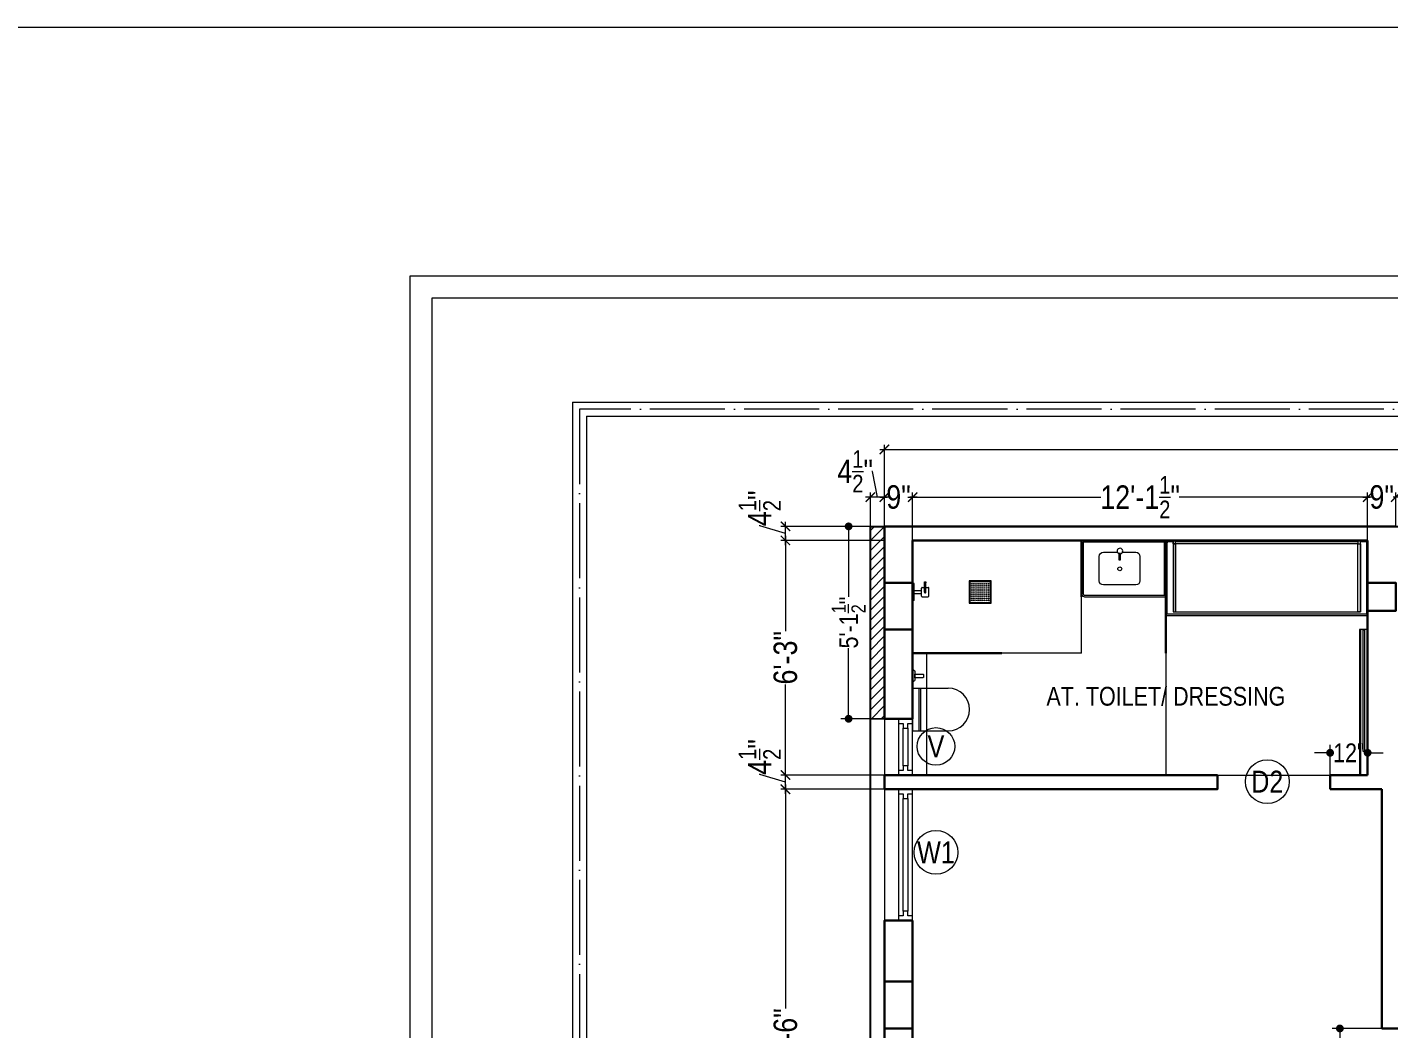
# Model space of a CAD drawing. Header units: millimetres. Extents: x 56222 to 3066687, y -650199 to -121287.
# Drawn here: x 152659.1 to 153094.4, y -173257.7 to -172937.5 of the extents above; entities that cross this region are included whole.
import ezdxf

# ---------------------------------------------------------------- set-up
doc = ezdxf.new("R2010")
doc.units = ezdxf.units.MM
doc.header["$MEASUREMENT"] = 0
doc.header["$PDMODE"] = 35
doc.linetypes.add('ACAD_ISO04W100', pattern=[30, 24, -3, 0, -3])
doc.layers.get('Defpoints').update_dxf_attribs({"color": 220})
for name, color, linetype, lineweight in [('COLUMN', 1, 'Continuous', 30), ('ELEVATION', 250, 'Continuous', 9), ('FIRST FLOOR', 7, 'Continuous', 9), ('FIRST FLOOR ( DIM )', 250, 'Continuous', 9), ('FIRST FLOOR ( DW_RAIL )', 7, 'Continuous', 9), ('FIRST FLOOR ( TEXT )', 7, 'Continuous', 9), ('FIRST FLOOR_( PLine )_', 251, 'Continuous', 30), ('FURNITURE', 32, 'Continuous', 9), ('GROUND FLOOR', 7, 'Continuous', 9), ('GROUND FLOOR  ( DIM )', 7, 'Continuous', 9), ('SECTION', 7, 'Continuous', 9), ('X_SHEET', 7, 'Continuous', 9)]:
    doc.layers.add(name, color=color, linetype=linetype, lineweight=lineweight)
doc.layers.add('XX~SLAB ( PLINE )', color=251, linetype='Continuous', plot=False)
doc.styles.add('Cn BT~6', font='swissc.ttf', dxfattribs={"height": 6})
doc.styles.add('Cn_BT_7', font='swissc.ttf', dxfattribs={"height": 7})
doc.styles.add('Cn_BT_7½', font='swissc.ttf', dxfattribs={"height": 7.5})
doc.styles.add('KATHA', font='swissc.ttf')
doc.dimstyles.new('Cn BT~6', dxfattribs={"dimtxt": 0.18, "dimasz": 2.5, "dimexe": 2.5, "dimexo": 0, "dimgap": 0.09, "dimtad": 0, "dimdec": 3, "dimzin": 3, "dimdsep": 46, "dimlunit": 4, "dimtxsty": 'Cn BT~6', "dimblk": 'DOT', "dimcen": 0.09, "dimdle": 2, "dimclrd": 250, "dimclre": 250, "dimclrt": 5, "dimadec": 0, "dimazin": 0, "dimtfac": 0.75, "dimtdec": 3, "dimtofl": 0, "dimtmove": 0, "dimatfit": 3, "dimfxl": 1, "dimtolj": 1, "dimtzin": 0, "dimlwd": 15, "dimlwe": 15, "dimarcsym": 0})
doc.dimstyles.new('Cn_BT_7½', dxfattribs={"dimtxt": 9, "dimasz": 3, "dimexe": 1.5, "dimexo": 0, "dimgap": 0.09, "dimtad": 0, "dimdec": 3, "dimzin": 3, "dimdsep": 46, "dimlunit": 4, "dimtxsty": 'Cn_BT_7½', "dimblk": 'ARCHTICK', "dimcen": 0.09, "dimdle": 1.5, "dimclrd": 251, "dimclre": 251, "dimclrt": 14, "dimadec": 0, "dimazin": 0, "dimtfac": 0.75, "dimtdec": 3, "dimtofl": 0, "dimtmove": 0, "dimatfit": 3, "dimfxl": 0, "dimtolj": 1, "dimtzin": 0, "dimlwd": 15, "dimlwe": 15, "dimarcsym": 0})

# ---------------------------------------------------------------- blocks, each defined once
blk = doc.blocks.new('_ArchTick')
at = {"color": 0, "linetype": 'ByBlock', "const_width": 0.15}
blk.add_lwpolyline([(-0.5, -0.5), (0.5, 0.5)], dxfattribs=at)
blk = doc.blocks.new('*D107')
at = {"layer": 'Defpoints', "color": 0, "lineweight": 0, "transparency": 16777216}
for p in [(152933.16, -173072.5), (152933.16, -173097.11), (153333.66, -173097.11)]:
    blk.add_point(p, dxfattribs=at)
at = {"layer": 'FIRST FLOOR ( DIM )', "color": 251, "lineweight": 15, "transparency": 16777216}
for p, q in [((152933.16, -173097.11), (152933.16, -173071)), ((153333.66, -173097.11), (153333.66, -173071)), ((152931.66, -173072.5), (153118.45, -173072.5)), ((153335.16, -173072.5), (153143.87, -173072.5))]:
    blk.add_line(p, q, dxfattribs=at)
at = {"layer": 'FIRST FLOOR ( DIM )', "color": 251, "lineweight": 15, "transparency": 16777216, "xscale": 3, "yscale": 3, "zscale": 3, "rotation": 180}
blk.add_blockref('_ArchTick', (152933.16, -173072.5), dxfattribs=at)
at = {"layer": 'FIRST FLOOR ( DIM )', "color": 251, "lineweight": 15, "transparency": 16777216, "xscale": 3, "yscale": 3, "zscale": 3}
blk.add_blockref('_ArchTick', (153333.66, -173072.5), dxfattribs=at)
at = {"layer": 'FIRST FLOOR ( DIM )', "color": 14, "transparency": 16777216, "insert": (153131.16, -173072.5), "char_height": 7.5, "attachment_point": 5, "style": 'Cn_BT_7½'}
blk.add_mtext('\\A1;33\'-4{\\H0.75x;\\S1/2;}"', dxfattribs=at)
blk = doc.blocks.new('*D97')
at = {"layer": 'Defpoints', "color": 0, "lineweight": 0, "transparency": 16777216}
for p in [(152942.16, -173181.11), (152901.52, -173343.11), (152933.16, -173343.11)]:
    blk.add_point(p, dxfattribs=at)
at = {"layer": 'FIRST FLOOR ( DIM )', "color": 251, "lineweight": 15, "transparency": 16777216}
for p, q in [((152901.52, -173179.61), (152901.52, -173251.24)), ((152942.16, -173181.11), (152900.02, -173181.11)), ((152901.52, -173344.61), (152901.52, -173272.97)), ((152933.16, -173343.11), (152900.02, -173343.11))]:
    blk.add_line(p, q, dxfattribs=at)
at = {"layer": 'FIRST FLOOR ( DIM )', "color": 251, "lineweight": 15, "transparency": 16777216, "xscale": 3, "yscale": 3, "zscale": 3}
for p, rotation in [((152901.52, -173181.11), 90), ((152901.52, -173343.11), 270)]:
    blk.add_blockref('_ArchTick', p, dxfattribs=dict(at, rotation=rotation))
at = {"layer": 'FIRST FLOOR ( DIM )', "color": 14, "transparency": 16777216, "insert": (152901.52, -173262.11), "char_height": 7.5, "attachment_point": 5, "rotation": 90, "style": 'Cn_BT_7½'}
blk.add_mtext('\\A1;13\'-6"', dxfattribs=at)
blk = doc.blocks.new('A$C744D1EC1')
at = {"layer": 'FURNITURE'}
for p, q in [((-2.26, -0.39), (-2.26, 0)), ((-2.26, -0.39), (-2.26, 0)), ((0, -0.39), (0, 0)), ((0, -0.39), (0, 0)), ((2.26, -0.39), (2.26, 0)), ((2.26, -0.39), (2.26, 0)), ((-2.26, -0.39), (2.26, -0.39)), ((-2.26, -0.39), (2.26, -0.39)), ((-1.26, -2.56), (-1.26, -4.14)), ((-1.06, -2.36), (1.06, -2.36)), ((-0.39, -0.39), (-0.39, -2.36)), ((0, -3.15), (2.56, -3.15)), ((0, -3.55), (2.56, -3.55)), ((0.39, -0.39), (0.39, -2.36)), ((1.26, -2.56), (1.26, -3.15)), ((1.26, -3.55), (1.26, -4.14)), ((-1.06, -4.33), (1.06, -4.33))]:
    blk.add_line(p, q, dxfattribs=at)
for points in [[(-2.96, -15.14), (-2.96, -20.86, 0.414214), (-2.86, -20.96), (2.86, -20.96, 0.414214), (2.96, -20.86), (2.96, -15.14, 0.414214), (2.86, -15.04), (-2.86, -15.04, 0.414214)], [(-2.76, -15.34), (-2.76, -20.66, 0.414214), (-2.66, -20.76), (2.66, -20.76, 0.414214), (2.76, -20.66), (2.76, -15.34, 0.414214), (2.66, -15.24), (-2.66, -15.24, 0.414214)]]:
    blk.add_lwpolyline(points, format="xyb", close=True, dxfattribs=at)
for centre, radius in [((2.56, -3.35), 0.197), ((-2.21, -15.79), 0.0985), ((-2.21, -16.34), 0.0985), ((-2.21, -16.9), 0.0985), ((-2.21, -17.45), 0.0985), ((-2.21, -18), 0.0985), ((-1.66, -15.79), 0.0985), ((-1.66, -16.34), 0.0985), ((-1.66, -16.9), 0.0985), ((-1.66, -17.45), 0.0985), ((-1.66, -18), 0.0985), ((-1.1, -15.79), 0.0985), ((-1.1, -16.34), 0.0985), ((-1.1, -16.9), 0.0985), ((-1.1, -17.45), 0.0985), ((-1.1, -18), 0.0985), ((-0.55, -15.79), 0.0985), ((-0.55, -16.34), 0.0985), ((-0.55, -16.9), 0.0985), ((-0.55, -17.45), 0.0985), ((-0.55, -18), 0.0985), ((0, -15.79), 0.0985), ((0, -16.34), 0.0985), ((0, -16.9), 0.0985), ((0, -17.45), 0.0985), ((0, -18), 0.0985), ((0.55, -15.79), 0.0985), ((0.55, -16.34), 0.0985), ((0.55, -16.9), 0.0985), ((0.55, -17.45), 0.0985), ((0.55, -18), 0.0985), ((1.1, -15.79), 0.0985), ((1.1, -16.34), 0.0985), ((1.1, -16.9), 0.0985), ((1.1, -17.45), 0.0985), ((1.1, -18), 0.0985), ((1.66, -15.79), 0.0985), ((1.66, -16.34), 0.0985), ((1.66, -16.9), 0.0985), ((1.66, -17.45), 0.0985), ((1.66, -18), 0.0985), ((2.21, -15.79), 0.0985), ((2.21, -16.34), 0.0985), ((2.21, -16.9), 0.0985), ((2.21, -17.45), 0.0985), ((2.21, -18), 0.0985), ((-2.21, -18.55), 0.0985), ((-2.21, -19.1), 0.0985), ((-2.21, -19.66), 0.0985), ((-2.21, -20.21), 0.0985), ((-1.66, -18.55), 0.0985), ((-1.66, -19.1), 0.0985), ((-1.66, -19.66), 0.0985), ((-1.66, -20.21), 0.0985), ((-1.1, -18.55), 0.0985), ((-1.1, -19.1), 0.0985), ((-1.1, -19.66), 0.0985), ((-1.1, -20.21), 0.0985), ((-0.55, -18.55), 0.0985), ((-0.55, -19.1), 0.0985), ((-0.55, -19.66), 0.0985), ((-0.55, -20.21), 0.0985), ((0, -18.55), 0.0985), ((0, -19.1), 0.0985), ((0, -19.66), 0.0985), ((0, -20.21), 0.0985), ((0.55, -18.55), 0.0985), ((0.55, -19.1), 0.0985), ((0.55, -19.66), 0.0985), ((0.55, -20.21), 0.0985), ((1.1, -18.55), 0.0985), ((1.1, -19.1), 0.0985), ((1.1, -19.66), 0.0985), ((1.1, -20.21), 0.0985), ((1.66, -18.55), 0.0985), ((1.66, -19.1), 0.0985), ((1.66, -19.66), 0.0985), ((1.66, -20.21), 0.0985), ((2.21, -18.55), 0.0985), ((2.21, -19.1), 0.0985), ((2.21, -19.66), 0.0985), ((2.21, -20.21), 0.0985)]:
    blk.add_circle(centre, radius, dxfattribs=at)
for centre, start, end in [((-1.06, -2.56), 90, 180), ((0, -3.35), 90, 270), ((1.06, -2.56), 0, 90), ((-1.06, -4.14), 180, 270), ((1.06, -4.14), 270, 0)]:
    blk.add_arc(centre, 0.197, start, end, dxfattribs=at)
blk = doc.blocks.new('_Dot')
at = {"color": 0, "linetype": 'ByBlock', "lineweight": -2}
blk.add_line((-0.5, 0), (-1, 0), dxfattribs=at)
at = {"color": 0, "linetype": 'ByBlock', "const_width": 0.5}
blk.add_lwpolyline([(-0.25, 0, 1), (0.25, 0, 1)], format="xyb", close=True, dxfattribs=at)
blk = doc.blocks.new('*D95')
at = {"layer": 'Defpoints', "color": 0, "lineweight": 0, "transparency": 16777216}
for p in [(153087.66, -173169.49), (153075.66, -173176.61), (153087.66, -173176.61)]:
    blk.add_point(p, dxfattribs=at)
at = {"layer": 'FIRST FLOOR ( DIM )', "color": 250, "lineweight": 15, "transparency": 16777216}
for p, q in [((153075.66, -173176.61), (153075.66, -173166.99)), ((153087.66, -173176.61), (153087.66, -173166.99)), ((153073.16, -173169.49), (153070.66, -173169.49)), ((153090.16, -173169.49), (153092.66, -173169.49))]:
    blk.add_line(p, q, dxfattribs=at)
at = {"layer": 'FIRST FLOOR ( DIM )', "color": 250, "lineweight": 15, "transparency": 16777216, "xscale": 2.5, "yscale": 2.5, "zscale": 2.5}
blk.add_blockref('_Dot', (153075.66, -173169.49), dxfattribs=at)
at = {"layer": 'FIRST FLOOR ( DIM )', "color": 250, "lineweight": 15, "transparency": 16777216, "xscale": 2.5, "yscale": 2.5, "zscale": 2.5, "rotation": 180}
blk.add_blockref('_Dot', (153087.66, -173169.49), dxfattribs=at)
at = {"layer": 'FIRST FLOOR ( DIM )', "color": 5, "transparency": 16777216, "insert": (153081.66, -173169.49), "char_height": 6, "attachment_point": 5, "style": 'Cn BT~6'}
blk.add_mtext('\\A1;12"', dxfattribs=at)
blk = doc.blocks.new('dfg')
at = {"layer": 'FURNITURE'}
for p, q in [((295086.03, -103322.89), (295099.32, -103322.89)), ((295086.03, -103322.89), (295086.03, -103338.95)), ((295088.5, -103338.95), (295088.5, -103322.89)), ((295089.07, -103338.95), (295089.07, -103322.89)), ((295086.03, -103338.95), (295099.32, -103338.95))]:
    blk.add_line(p, q, dxfattribs=at)
for points in [[(295086.89, -103316.98), (295086.89, -103319.57, -0.455818), (295086.08, -103320.57), (295086.03, -103320.57), (295086.03, -103315.98), (295086.08, -103315.98, -0.455818)], [(295090.07, -103317.91), (295090.07, -103318.8, -0.414214), (295089.82, -103319.05), (295086.89, -103319.05), (295086.89, -103317.66), (295089.82, -103317.66, -0.414214)]]:
    blk.add_lwpolyline(points, format="xyb", close=True, dxfattribs=at)
blk.add_arc((295099.32, -103330.92), 8.03, 270, 90, dxfattribs=at)
blk = doc.blocks.new('*D91')
at = {"layer": 'Defpoints', "color": 0, "lineweight": 0, "transparency": 16777216}
for p in [(152901.52, -173176.61), (152933.16, -173176.61), (152942.16, -173181.11)]:
    blk.add_point(p, dxfattribs=at)
at = {"layer": 'FIRST FLOOR ( DIM )', "color": 251, "lineweight": 15, "transparency": 16777216}
for p, q in [((152901.52, -173182.61), (152901.52, -173175.11)), ((152893.28, -173176.38), (152893.28, -173176.2)), ((152901.52, -173178.86), (152893.28, -173176.38)), ((152933.16, -173176.61), (152900.02, -173176.61)), ((152942.16, -173181.11), (152900.02, -173181.11))]:
    blk.add_line(p, q, dxfattribs=at)
at = {"layer": 'FIRST FLOOR ( DIM )', "color": 251, "lineweight": 15, "transparency": 16777216, "xscale": 3, "yscale": 3, "zscale": 3}
for p, rotation in [((152901.52, -173176.61), 90), ((152901.52, -173181.11), 270)]:
    blk.add_blockref('_ArchTick', p, dxfattribs=dict(at, rotation=rotation))
at = {"layer": 'FIRST FLOOR ( DIM )', "color": 14, "transparency": 16777216, "insert": (152893.28, -173170.83), "char_height": 7.5, "attachment_point": 5, "rotation": 90, "style": 'Cn_BT_7½'}
blk.add_mtext('\\A1;4{\\H0.75x;\\S1/2;}"', dxfattribs=at)
blk = doc.blocks.new('*D90')
at = {"layer": 'Defpoints', "color": 0, "lineweight": 0, "transparency": 16777216}
for p in [(152901.52, -173101.61), (152933.16, -173101.61), (152933.16, -173176.61)]:
    blk.add_point(p, dxfattribs=at)
at = {"layer": 'FIRST FLOOR ( DIM )', "color": 251, "lineweight": 15, "transparency": 16777216}
for p, q in [((152933.16, -173101.61), (152900.02, -173101.61)), ((152901.52, -173100.11), (152901.52, -173130.59)), ((152901.52, -173178.11), (152901.52, -173147.62)), ((152933.16, -173176.61), (152900.02, -173176.61))]:
    blk.add_line(p, q, dxfattribs=at)
at = {"layer": 'FIRST FLOOR ( DIM )', "color": 251, "lineweight": 15, "transparency": 16777216, "xscale": 3, "yscale": 3, "zscale": 3}
for p, rotation in [((152901.52, -173101.61), 90), ((152901.52, -173176.61), 270)]:
    blk.add_blockref('_ArchTick', p, dxfattribs=dict(at, rotation=rotation))
at = {"layer": 'FIRST FLOOR ( DIM )', "color": 14, "transparency": 16777216, "insert": (152901.52, -173139.11), "char_height": 7.5, "attachment_point": 5, "rotation": 90, "style": 'Cn_BT_7½'}
blk.add_mtext('\\A1;6\'-3"', dxfattribs=at)
blk = doc.blocks.new('*D89')
at = {"layer": 'Defpoints', "color": 0, "lineweight": 0, "transparency": 16777216}
for p in [(152901.52, -173097.11), (152933.16, -173097.11), (152933.16, -173101.61)]:
    blk.add_point(p, dxfattribs=at)
at = {"layer": 'FIRST FLOOR ( DIM )', "color": 251, "lineweight": 15, "transparency": 16777216}
for p, q in [((152893.28, -173096.88), (152893.28, -173096.7)), ((152901.52, -173099.36), (152893.28, -173096.88)), ((152933.16, -173097.11), (152900.02, -173097.11)), ((152901.52, -173103.11), (152901.52, -173095.61)), ((152933.16, -173101.61), (152900.02, -173101.61))]:
    blk.add_line(p, q, dxfattribs=at)
at = {"layer": 'FIRST FLOOR ( DIM )', "color": 251, "lineweight": 15, "transparency": 16777216, "xscale": 3, "yscale": 3, "zscale": 3}
for p, rotation in [((152901.52, -173097.11), 90), ((152901.52, -173101.61), 270)]:
    blk.add_blockref('_ArchTick', p, dxfattribs=dict(at, rotation=rotation))
at = {"layer": 'FIRST FLOOR ( DIM )', "color": 14, "transparency": 16777216, "insert": (152893.28, -173091.33), "char_height": 7.5, "attachment_point": 5, "rotation": 90, "style": 'Cn_BT_7½'}
blk.add_mtext('\\A1;4{\\H0.75x;\\S1/2;}"', dxfattribs=at)
blk = doc.blocks.new('*D88')
at = {"layer": 'Defpoints', "color": 0, "lineweight": 0, "transparency": 16777216}
for p in [(152921.71, -173097.11), (152928.66, -173097.11), (152928.66, -173158.61)]:
    blk.add_point(p, dxfattribs=at)
at = {"layer": 'FIRST FLOOR ( DIM )', "color": 250, "lineweight": 15, "transparency": 16777216}
for p, q in [((152928.66, -173097.11), (152919.21, -173097.11)), ((152921.71, -173099.61), (152921.71, -173119.67)), ((152921.71, -173156.11), (152921.71, -173136.04)), ((152928.66, -173158.61), (152919.21, -173158.61))]:
    blk.add_line(p, q, dxfattribs=at)
at = {"layer": 'FIRST FLOOR ( DIM )', "color": 250, "lineweight": 15, "transparency": 16777216, "xscale": 2.5, "yscale": 2.5, "zscale": 2.5}
for p, rotation in [((152921.71, -173097.11), 90), ((152921.71, -173158.61), 270)]:
    blk.add_blockref('_Dot', p, dxfattribs=dict(at, rotation=rotation))
at = {"layer": 'FIRST FLOOR ( DIM )', "color": 5, "transparency": 16777216, "insert": (152921.71, -173127.86), "char_height": 6, "attachment_point": 5, "rotation": 90, "style": 'Cn BT~6'}
blk.add_mtext('\\A1;5\'-1{\\H0.75x;\\S1/2;}"', dxfattribs=at)
blk = doc.blocks.new('*D87')
at = {"layer": 'Defpoints', "color": 0, "lineweight": 0, "transparency": 16777216}
for p in [(152942.16, -173087.75), (152933.16, -173097.11), (152942.16, -173101.61)]:
    blk.add_point(p, dxfattribs=at)
at = {"layer": 'FIRST FLOOR ( DIM )', "color": 251, "lineweight": 15, "transparency": 16777216}
for p, q in [((152931.66, -173087.75), (152934.01, -173087.75)), ((152933.16, -173097.11), (152933.16, -173086.25)), ((152943.66, -173087.75), (152941.32, -173087.75)), ((152942.16, -173101.61), (152942.16, -173086.25))]:
    blk.add_line(p, q, dxfattribs=at)
at = {"layer": 'FIRST FLOOR ( DIM )', "color": 251, "lineweight": 15, "transparency": 16777216, "xscale": 3, "yscale": 3, "zscale": 3, "rotation": 180}
blk.add_blockref('_ArchTick', (152933.16, -173087.75), dxfattribs=at)
at = {"layer": 'FIRST FLOOR ( DIM )', "color": 251, "lineweight": 15, "transparency": 16777216, "xscale": 3, "yscale": 3, "zscale": 3}
blk.add_blockref('_ArchTick', (152942.16, -173087.75), dxfattribs=at)
at = {"layer": 'FIRST FLOOR ( DIM )', "color": 14, "transparency": 16777216, "insert": (152937.66, -173087.75), "char_height": 7.5, "attachment_point": 5, "style": 'Cn_BT_7½'}
blk.add_mtext('\\A1;9"', dxfattribs=at)
blk = doc.blocks.new('*D86')
at = {"layer": 'Defpoints', "color": 0, "lineweight": 0, "transparency": 16777216}
for p in [(153087.66, -173087.75), (152942.16, -173101.61), (153087.66, -173101.61)]:
    blk.add_point(p, dxfattribs=at)
at = {"layer": 'FIRST FLOOR ( DIM )', "color": 251, "lineweight": 15, "transparency": 16777216}
for p, q in [((152940.66, -173087.75), (153002.38, -173087.75)), ((152942.16, -173101.61), (152942.16, -173086.25)), ((153089.16, -173087.75), (153027.45, -173087.75)), ((153087.66, -173101.61), (153087.66, -173086.25))]:
    blk.add_line(p, q, dxfattribs=at)
at = {"layer": 'FIRST FLOOR ( DIM )', "color": 251, "lineweight": 15, "transparency": 16777216, "xscale": 3, "yscale": 3, "zscale": 3, "rotation": 180}
blk.add_blockref('_ArchTick', (152942.16, -173087.75), dxfattribs=at)
at = {"layer": 'FIRST FLOOR ( DIM )', "color": 251, "lineweight": 15, "transparency": 16777216, "xscale": 3, "yscale": 3, "zscale": 3}
blk.add_blockref('_ArchTick', (153087.66, -173087.75), dxfattribs=at)
at = {"layer": 'FIRST FLOOR ( DIM )', "color": 14, "transparency": 16777216, "insert": (153014.91, -173087.75), "char_height": 7.5, "attachment_point": 5, "style": 'Cn_BT_7½'}
blk.add_mtext('\\A1;12\'-1{\\H0.75x;\\S1/2;}"', dxfattribs=at)
blk = doc.blocks.new('*D85')
at = {"layer": 'Defpoints', "color": 0, "lineweight": 0, "transparency": 16777216}
for p in [(153096.66, -173087.75), (153096.66, -173097.11), (153087.66, -173101.61)]:
    blk.add_point(p, dxfattribs=at)
at = {"layer": 'FIRST FLOOR ( DIM )', "color": 251, "lineweight": 15, "transparency": 16777216}
for p, q in [((153086.16, -173087.75), (153088.51, -173087.75)), ((153087.66, -173101.61), (153087.66, -173086.25)), ((153098.16, -173087.75), (153095.82, -173087.75)), ((153096.66, -173097.11), (153096.66, -173086.25))]:
    blk.add_line(p, q, dxfattribs=at)
at = {"layer": 'FIRST FLOOR ( DIM )', "color": 251, "lineweight": 15, "transparency": 16777216, "xscale": 3, "yscale": 3, "zscale": 3, "rotation": 180}
blk.add_blockref('_ArchTick', (153087.66, -173087.75), dxfattribs=at)
at = {"layer": 'FIRST FLOOR ( DIM )', "color": 251, "lineweight": 15, "transparency": 16777216, "xscale": 3, "yscale": 3, "zscale": 3}
blk.add_blockref('_ArchTick', (153096.66, -173087.75), dxfattribs=at)
at = {"layer": 'FIRST FLOOR ( DIM )', "color": 14, "transparency": 16777216, "insert": (153092.16, -173087.75), "char_height": 7.5, "attachment_point": 5, "style": 'Cn_BT_7½'}
blk.add_mtext('\\A1;9"', dxfattribs=at)
blk = doc.blocks.new('*D80')
at = {"layer": 'Defpoints', "color": 0, "lineweight": 0, "transparency": 16777216}
for p in [(152928.66, -173087.75), (152928.66, -173097.11), (152933.16, -173097.11)]:
    blk.add_point(p, dxfattribs=at)
at = {"layer": 'FIRST FLOOR ( DIM )', "color": 251, "lineweight": 15, "transparency": 16777216}
for p, q in [((152929.35, -173079.51), (152929.17, -173079.51)), ((152930.91, -173087.75), (152929.35, -173079.51)), ((152934.66, -173087.75), (152927.16, -173087.75)), ((152928.66, -173097.11), (152928.66, -173086.25)), ((152933.16, -173097.11), (152933.16, -173086.25))]:
    blk.add_line(p, q, dxfattribs=at)
at = {"layer": 'FIRST FLOOR ( DIM )', "color": 251, "lineweight": 15, "transparency": 16777216, "xscale": 3, "yscale": 3, "zscale": 3, "rotation": 180}
blk.add_blockref('_ArchTick', (152928.66, -173087.75), dxfattribs=at)
at = {"layer": 'FIRST FLOOR ( DIM )', "color": 251, "lineweight": 15, "transparency": 16777216, "xscale": 3, "yscale": 3, "zscale": 3}
blk.add_blockref('_ArchTick', (152933.16, -173087.75), dxfattribs=at)
at = {"layer": 'FIRST FLOOR ( DIM )', "color": 14, "transparency": 16777216, "insert": (152923.8, -173079.51), "char_height": 7.5, "attachment_point": 5, "style": 'Cn_BT_7½'}
blk.add_mtext('\\A1;4{\\H0.75x;\\S1/2;}"', dxfattribs=at)
blk = doc.blocks.new('*D72')
at = {"layer": 'Defpoints', "color": 0, "lineweight": 0, "transparency": 16777216}
for p in [(153092.16, -173257.61), (153078.79, -173302.61), (153092.16, -173302.61)]:
    blk.add_point(p, dxfattribs=at)
at = {"layer": 'ELEVATION', "color": 250, "lineweight": 15, "transparency": 16777216}
for p, q in [((153092.16, -173257.61), (153076.29, -173257.61)), ((153078.79, -173260.11), (153078.79, -173273.25)), ((153078.79, -173300.11), (153078.79, -173286.96)), ((153092.16, -173302.61), (153076.29, -173302.61))]:
    blk.add_line(p, q, dxfattribs=at)
at = {"layer": 'ELEVATION', "color": 250, "lineweight": 15, "transparency": 16777216, "xscale": 2.5, "yscale": 2.5, "zscale": 2.5}
for p, rotation in [((153078.79, -173257.61), 90), ((153078.79, -173302.61), 270)]:
    blk.add_blockref('_Dot', p, dxfattribs=dict(at, rotation=rotation))
at = {"layer": 'ELEVATION', "color": 5, "transparency": 16777216, "insert": (153078.79, -173280.11), "char_height": 6, "attachment_point": 5, "rotation": 90, "style": 'Cn BT~6'}
blk.add_mtext('\\A1;3\'-9"', dxfattribs=at)

msp = doc.modelspace()

# ---------------------------------------------------------------- hatches: boundary and pattern name
at = {"layer": 'GROUND FLOOR  ( DIM )'}
h = msp.add_hatch(dxfattribs=at)
h.set_pattern_fill('ANSI31', color=256, scale=18, style=0)
h.set_pattern_definition([(45, (14665.3014, -5863.0558), (-1.590990258, 1.590990258), [])])
h.paths.add_polyline_path([(152928.6631, -173097.105), (152933.1631, -173097.105), (152933.1631, -173158.605), (152928.6631, -173158.605)])

# ---------------------------------------------------------------- linework, layer by layer
at = {"layer": 'COLUMN'}
for points in [[(152933.1631, -173115.105), (152942.1631, -173115.105), (152942.1631, -173130.105), (152933.1631, -173130.105)], [(153087.6631, -173115.105), (153096.6631, -173115.105), (153096.6631, -173124.105), (153087.6631, -173124.105)], [(152933.1631, -173242.605), (152942.1631, -173242.605), (152942.1631, -173257.605), (152933.1631, -173257.605)]]:
    msp.add_lwpolyline(points, close=True, dxfattribs=at)
at = {"layer": 'FIRST FLOOR'}
for p, q in [((152933.1631, -173097.105), (152933.1631, -173407.605)), ((152933.1631, -173097.105), (153333.6631, -173097.105)), ((152942.1631, -173176.605), (152942.1631, -173101.605)), ((152942.1631, -173101.605), (153087.6631, -173101.605)), ((153087.6631, -173176.605), (153087.6631, -173101.605)), ((152933.1631, -173158.605), (152942.1631, -173158.605)), ((152933.1631, -173176.605), (153087.6631, -173176.605)), ((153039.6631, -173181.105), (153039.6631, -173176.605)), ((153075.6631, -173181.105), (153075.6631, -173176.605)), ((152933.1631, -173181.105), (153039.6631, -173181.105)), ((152942.1631, -173343.105), (152942.1631, -173181.105)), ((153075.6631, -173181.105), (153092.1631, -173181.105)), ((153092.1631, -173181.105), (153092.1631, -173257.605)), ((152933.1631, -173223.105), (152942.1631, -173223.105)), ((153092.1631, -173257.605), (153192.6631, -173257.605))]:
    msp.add_line(p, q, dxfattribs=at)
at = {"layer": 'FIRST FLOOR', "ltscale": 0.7}
msp.add_lwpolyline([(153092.1631, -173407.605), (153092.1631, -173419.605), (152928.6631, -173419.605), (152928.6631, -173097.105), (152933.1631, -173097.105)], dxfattribs=at)
at = {"layer": 'FIRST FLOOR ( DIM )', "color": 5}
for centre, radius in [((152949.6347, -173167.4536), 6), ((153055.5689, -173178.7125), 7), ((152949.6347, -173201.3292), 7)]:
    msp.add_circle(centre, radius, dxfattribs=at)
at = {"layer": 'FIRST FLOOR ( DW_RAIL )'}
for points in [[(152937.6631, -173158.605), (152937.6631, -173160.105), (152939.1631, -173160.105), (152939.1631, -173161.605), (152940.6631, -173161.605), (152940.6631, -173173.605), (152939.1631, -173173.605), (152939.1631, -173175.105), (152937.6631, -173175.105), (152937.6631, -173176.605), (152942.1631, -173176.605), (152942.1631, -173175.105), (152940.6631, -173175.105), (152940.6631, -173173.605), (152939.1631, -173173.605), (152939.1631, -173161.605), (152940.6631, -173161.605), (152940.6631, -173160.105), (152942.1631, -173160.105), (152942.1631, -173158.605), (152937.6631, -173158.605), (152937.6631, -173176.605), (152942.1631, -173176.605), (152942.1631, -173158.605)], [(152937.6631, -173181.105), (152937.6631, -173182.605), (152939.1631, -173182.605), (152939.1631, -173184.105), (152940.6631, -173184.105), (152940.6631, -173220.105), (152939.1631, -173220.105), (152939.1631, -173221.605), (152937.6631, -173221.605), (152937.6631, -173223.105), (152942.1631, -173223.105), (152942.1631, -173221.605), (152940.6631, -173221.605), (152940.6631, -173220.105), (152939.1631, -173220.105), (152939.1631, -173184.105), (152940.6631, -173184.105), (152940.6631, -173182.605), (152942.1631, -173182.605), (152942.1631, -173181.105), (152937.6631, -173181.105), (152937.6631, -173223.105), (152942.1631, -173223.105), (152942.1631, -173181.105)]]:
    msp.add_lwpolyline(points, close=True, dxfattribs=at)
at = {"layer": 'FIRST FLOOR_( PLine )_'}
for p, q in [((153096.6631, -173097.105), (152933.1631, -173097.105)), ((152933.1631, -173097.105), (152933.1631, -173158.605)), ((152942.1631, -173101.605), (153087.6631, -173101.605)), ((152942.1631, -173158.605), (152942.1631, -173101.605)), ((153087.6631, -173101.605), (153087.6631, -173176.605)), ((152933.1631, -173158.605), (152942.1631, -173158.605)), ((153087.6631, -173176.605), (153075.6631, -173176.605)), ((153075.6631, -173176.605), (153075.6631, -173181.105)), ((153075.6631, -173181.105), (153092.1631, -173181.105)), ((153092.1631, -173181.105), (153092.1631, -173257.605)), ((153092.1631, -173257.605), (153192.6631, -173257.605))]:
    msp.add_line(p, q, dxfattribs=at)
for points in [[(153039.6631, -173176.605), (152933.1631, -173176.605), (152933.1631, -173181.105), (153039.6631, -173181.105)], [(152942.1631, -173223.105), (152933.1631, -173223.105), (152933.1631, -173301.105), (152942.1631, -173301.105)]]:
    msp.add_lwpolyline(points, close=True, dxfattribs=at)
at = {"layer": 'FURNITURE'}
for p, q in [((152996.1631, -173137.605), (152996.1631, -173101.6038)), ((153023.1631, -173101.605), (153023.1631, -173176.605)), ((152996.1631, -173137.605), (152942.1631, -173137.605))]:
    msp.add_line(p, q, dxfattribs=at)
at = {"layer": 'FURNITURE', "color": 5, "lineweight": 30, "ltscale": 10000}
for p, q in [((152996.1631, -173101.6038), (152996.1631, -173119.6096)), ((153023.1631, -173101.6038), (153023.1631, -173137.605)), ((152942.1631, -173137.605), (152970.6631, -173137.605))]:
    msp.add_line(p, q, dxfattribs=at)
at = {"layer": 'FURNITURE'}
for points in [[(153023.1631, -173101.605), (152996.1631, -173101.605), (152996.1631, -173118.4123, 0.42261333), (152997.3477, -173119.6108), (153023.1631, -173119.6108)], [(153022.6631, -173102.105), (152996.6631, -173102.105), (152996.6631, -173118.418, 0.42530735), (152997.3453, -173119.1108), (153022.6631, -173119.1108)]]:
    msp.add_lwpolyline(points, format="xyb", close=True, dxfattribs=at)
for points in [[(153023.1631, -173101.605), (153023.1631, -173125.605), (153087.6631, -173125.605), (153087.6631, -173101.605), (153023.1631, -173101.605), (153023.1631, -173102.3426), (153023.551, -173102.3426), (153023.551, -173101.9547), (153025.4906, -173101.9547), (153025.4906, -173124.4412), (153085.3356, -173124.4412), (153085.3356, -173101.9547), (153087.2752, -173101.9547), (153087.2752, -173125.2171), (153023.551, -173125.2171), (153023.551, -173101.9547), (153025.4906, -173101.9547), (153025.4906, -173102.7305), (153026.2665, -173102.7305), (153026.2665, -173101.9547), (153084.5597, -173101.9547), (153084.5597, -173102.7305), (153085.3356, -173102.7305), (153085.3356, -173124.4412), (153084.5597, -173124.4412), (153084.5597, -173102.7305), (153026.2665, -173102.7305), (153026.2665, -173124.4412), (153026.2665, -173102.7305), (153025.4906, -173102.7305), (153025.4906, -173101.9547), (153023.551, -173101.9547), (153023.551, -173102.3426), (153023.1631, -173102.3426)], [(153085.0031, -173130.105), (153085.0031, -173176.605), (153087.6631, -173176.605), (153087.6631, -173130.105), (153085.0031, -173130.105), (153085.0031, -173176.605)], [(153085.2909, -173130.105), (153085.2909, -173176.605), (153087.6631, -173176.605)], [(153085.4044, -173130.105), (153085.4044, -173176.605), (153087.6631, -173176.605)]]:
    msp.add_lwpolyline(points, dxfattribs=at)
msp.add_lwpolyline([(153009.2663, -173105.3791), (153013.538, -173105.379, -0.41421356), (153014.8703, -173106.7111), (153014.8705, -173114.5106, -0.41421356), (153013.5383, -173115.8429), (153003.157, -173115.8432, -0.41421356), (153001.8248, -173114.511), (153001.8246, -173106.7115, -0.41421356), (153003.1567, -173105.3793), (153007.6309, -173105.3791)], format="xyb", dxfattribs=at)
msp.add_lwpolyline([(153009.2663, -173105.3791), (153013.538, -173105.379, -0.41421356), (153014.8703, -173106.7111), (153014.8705, -173114.5106, -0.41421356), (153013.5383, -173115.8429), (153003.157, -173115.8432, -0.41421356), (153001.8248, -173114.511), (153001.8246, -173106.7115, -0.41421356), (153003.1567, -173105.3793), (153007.6309, -173105.3791)], format="xyb", dxfattribs=at)
for points in [[(153008.1358, -173105.7319), (153008.1358, -173107.8341), (153008.6721, -173107.8341), (153008.6721, -173105.7319)], [(153008.1358, -173105.7319), (153008.1358, -173107.8341), (153008.6721, -173107.8341), (153008.6721, -173105.7319)], [(153086.7484, -173130.2451), (153086.1386, -173130.2451), (153086.1386, -173168.9649), (153086.7484, -173168.9649)], [(152946.6631, -173176.605), (152942.1631, -173176.605), (152942.1631, -173137.605), (152946.6631, -173137.605)]]:
    msp.add_lwpolyline(points, close=True, dxfattribs=at)
msp.add_circle((153008.4041, -173110.6877), 0.6131, dxfattribs=at)
msp.add_circle((153008.4041, -173110.6877), 0.6131, dxfattribs=at)
msp.add_arc((153008.4486, -173105.0162), 0.8946, 284.4676, 249.530737, dxfattribs=at)
msp.add_arc((153008.4486, -173105.0162), 0.8946, 284.4676, 249.530737, dxfattribs=at)
at = {"layer": 'GROUND FLOOR'}
for p, q in [((152833.4131, -173057.355), (153333.6631, -173057.355)), ((152833.4131, -173057.355), (152833.4131, -173524.355)), ((152837.9131, -173061.855), (153333.6631, -173061.855)), ((152837.9131, -173061.855), (152837.9131, -173519.855))]:
    msp.add_line(p, q, dxfattribs=at)
at = {"layer": 'GROUND FLOOR', "color": 1, "linetype": 'ACAD_ISO04W100'}
msp.add_lwpolyline([(153333.6631, -173059.605), (152835.6631, -173059.605), (152835.6631, -173522.105), (153333.6631, -173522.105)], dxfattribs=at)
at = {"layer": 'GROUND FLOOR  ( DIM )'}
msp.add_lwpolyline([(152933.1631, -173097.105), (152928.6631, -173097.105), (152928.6631, -173158.605), (152942.1631, -173158.605)], dxfattribs=at)
msp.add_lwpolyline([(152928.6631, -173097.105), (152933.1631, -173097.105), (152933.1631, -173158.605), (152928.6631, -173158.605)], close=True, dxfattribs=at)
at = {"layer": 'SECTION'}
msp.add_lwpolyline([(151738.1305, -172937.5341), (154870.4708, -172937.5341), (154870.4708, -174482.123), (151738.1305, -174482.123)], close=True, dxfattribs=at)
at = {"layer": 'X_SHEET'}
for points in [[(153548.7248, -173551.9889), (152781.5764, -173551.9889), (152781.5764, -173017.0561), (153548.7248, -173017.0561)], [(153541.7248, -173544.9889), (152788.5764, -173544.9889), (152788.5764, -173024.0561), (153541.7248, -173024.0561)]]:
    msp.add_lwpolyline(points, close=True, dxfattribs=at)
at = {"layer": 'XX~SLAB ( PLINE )'}
msp.add_lwpolyline([(152928.6631, -173097.105), (153333.6631, -173097.105), (153333.6631, -173407.605), (153324.6631, -173407.605), (153304.8584, -173407.605), (153264.5213, -173407.605), (153239.1631, -173407.605), (153092.1631, -173407.605), (153092.1631, -173419.605), (152928.6631, -173419.605)], close=True, dxfattribs=at)

# ---------------------------------------------------------------- block references
at = {"layer": 'FURNITURE', "linetype": 'Continuous', "xscale": 1.200000000076199, "yscale": 1.200000000076199, "zscale": 1.200000000076199, "rotation": 90.00018639057082}
msp.add_blockref('A$C744D1EC1', (152942.1631, -173118.1047), dxfattribs=at)
at = {"layer": 'FURNITURE', "color": 5, "xscale": 0.8549999999813735, "yscale": 0.8549999999813735, "zscale": 0.8549999999813735}
msp.add_blockref('dfg', (-99356.3924, -84807.7151), dxfattribs=at)

# ---------------------------------------------------------------- texts
at = {"layer": 'FIRST FLOOR ( DIM )', "color": 5, "char_height": 7, "attachment_point": 5, "style": 'Cn_BT_7'}
for s, insert in [('V', (152949.6347, -173167.4536)), ('D2', (153055.5689, -173178.7125)), ('W1', (152949.6347, -173201.3292))]:
    msp.add_mtext(s, dxfattribs=dict(at, insert=insert))
at = {"layer": 'FIRST FLOOR ( TEXT )', "insert": (153023.1517, -173151.4563), "char_height": 6, "attachment_point": 5, "style": 'KATHA'}
msp.add_mtext('AT. TOILET/ DRESSING', dxfattribs=at)

# ---------------------------------------------------------------- dimensions: what is measured, and where the dimension line sits
at = {"layer": 'ELEVATION'}
dim = msp.add_linear_dim(base=(153078.7888, -173302.605), p1=(153092.1631, -173257.605), p2=(153092.1631, -173302.605), angle=90, dimstyle='Cn BT~6', dxfattribs=at)
dim.commit()
dim.dimension.update_dxf_attribs({"geometry": '*D72', "text_midpoint": (153078.7888, -173280.105)})
at = {"layer": 'FIRST FLOOR ( DIM )'}
dim = msp.add_linear_dim(base=(152933.1631, -173072.4951), p1=(153333.6631, -173097.105), p2=(152933.1631, -173097.105), dimstyle='Cn_BT_7½', dxfattribs=at)
dim.commit()
dim.dimension.update_dxf_attribs({"geometry": '*D107', "text_midpoint": (153131.1631, -173072.4951), "dimtype": 160})
for base, p1, p2, dimstyle, override, picture, middle in [((152928.6631, -173087.7517), (152933.1631, -173097.105), (152928.6631, -173097.105), 'Cn_BT_7½', {"dimtmove": 1}, '*D80', (152929.0774, -173079.514)), ((153087.6631, -173169.4864), (153075.6631, -173176.605), (153087.6631, -173176.605), 'Cn BT~6', {"dimlunit": 5, "dimpost": '"'}, '*D95', (153081.6631, -173169.4864))]:
    dim = msp.add_linear_dim(base=base, p1=p1, p2=p2, dimstyle=dimstyle, override=override, dxfattribs=at)
    dim.commit()
    dim.dimension.update_dxf_attribs({"geometry": picture, "text_midpoint": middle, "dimtype": 160})
for base, p1, p2, picture, middle in [((152901.5222, -173097.105), (152933.1631, -173101.605), (152933.1631, -173097.105), '*D89', (152893.2845, -173096.6137)), ((152901.5222, -173101.605), (152933.1631, -173176.605), (152933.1631, -173101.605), '*D90', (152901.5222, -173139.105)), ((152901.5222, -173176.605), (152942.1631, -173181.105), (152933.1631, -173176.605), '*D91', (152893.2845, -173176.1137))]:
    dim = msp.add_linear_dim(base=base, p1=p1, p2=p2, angle=90, dimstyle='Cn_BT_7½', override={"dimtmove": 1}, dxfattribs=at)
    dim.commit()
    dim.dimension.update_dxf_attribs({"geometry": picture, "text_midpoint": middle})
dim = msp.add_linear_dim(base=(152942.1631, -173087.7517), p1=(152933.1631, -173097.105), p2=(152942.1631, -173101.605), dimstyle='Cn_BT_7½', dxfattribs=at)
dim.commit()
dim.dimension.update_dxf_attribs({"geometry": '*D87', "text_midpoint": (152937.6631, -173087.7517)})
for base, p1, p2, picture, middle in [((153087.6631, -173087.7517), (152942.1631, -173101.605), (153087.6631, -173101.605), '*D86', (153014.9131, -173087.7517)), ((153096.6631, -173087.7517), (153087.6631, -173101.605), (153096.6631, -173097.105), '*D85', (153092.1631, -173087.7517))]:
    dim = msp.add_linear_dim(base=base, p1=p1, p2=p2, dimstyle='Cn_BT_7½', override={"dimtmove": 1}, dxfattribs=at)
    dim.commit()
    dim.dimension.update_dxf_attribs({"geometry": picture, "text_midpoint": middle})
for base, p1, p2, dimstyle, picture, middle in [((152921.712, -173097.105), (152928.6631, -173158.605), (152928.6631, -173097.105), 'Cn BT~6', '*D88', (152921.712, -173127.855)), ((152901.5222, -173343.105), (152942.1631, -173181.105), (152933.1631, -173343.105), 'Cn_BT_7½', '*D97', (152901.5222, -173262.105))]:
    dim = msp.add_linear_dim(base=base, p1=p1, p2=p2, angle=90, dimstyle=dimstyle, dxfattribs=at)
    dim.commit()
    dim.dimension.update_dxf_attribs({"geometry": picture, "text_midpoint": middle})

doc.saveas('drawing.dxf')
